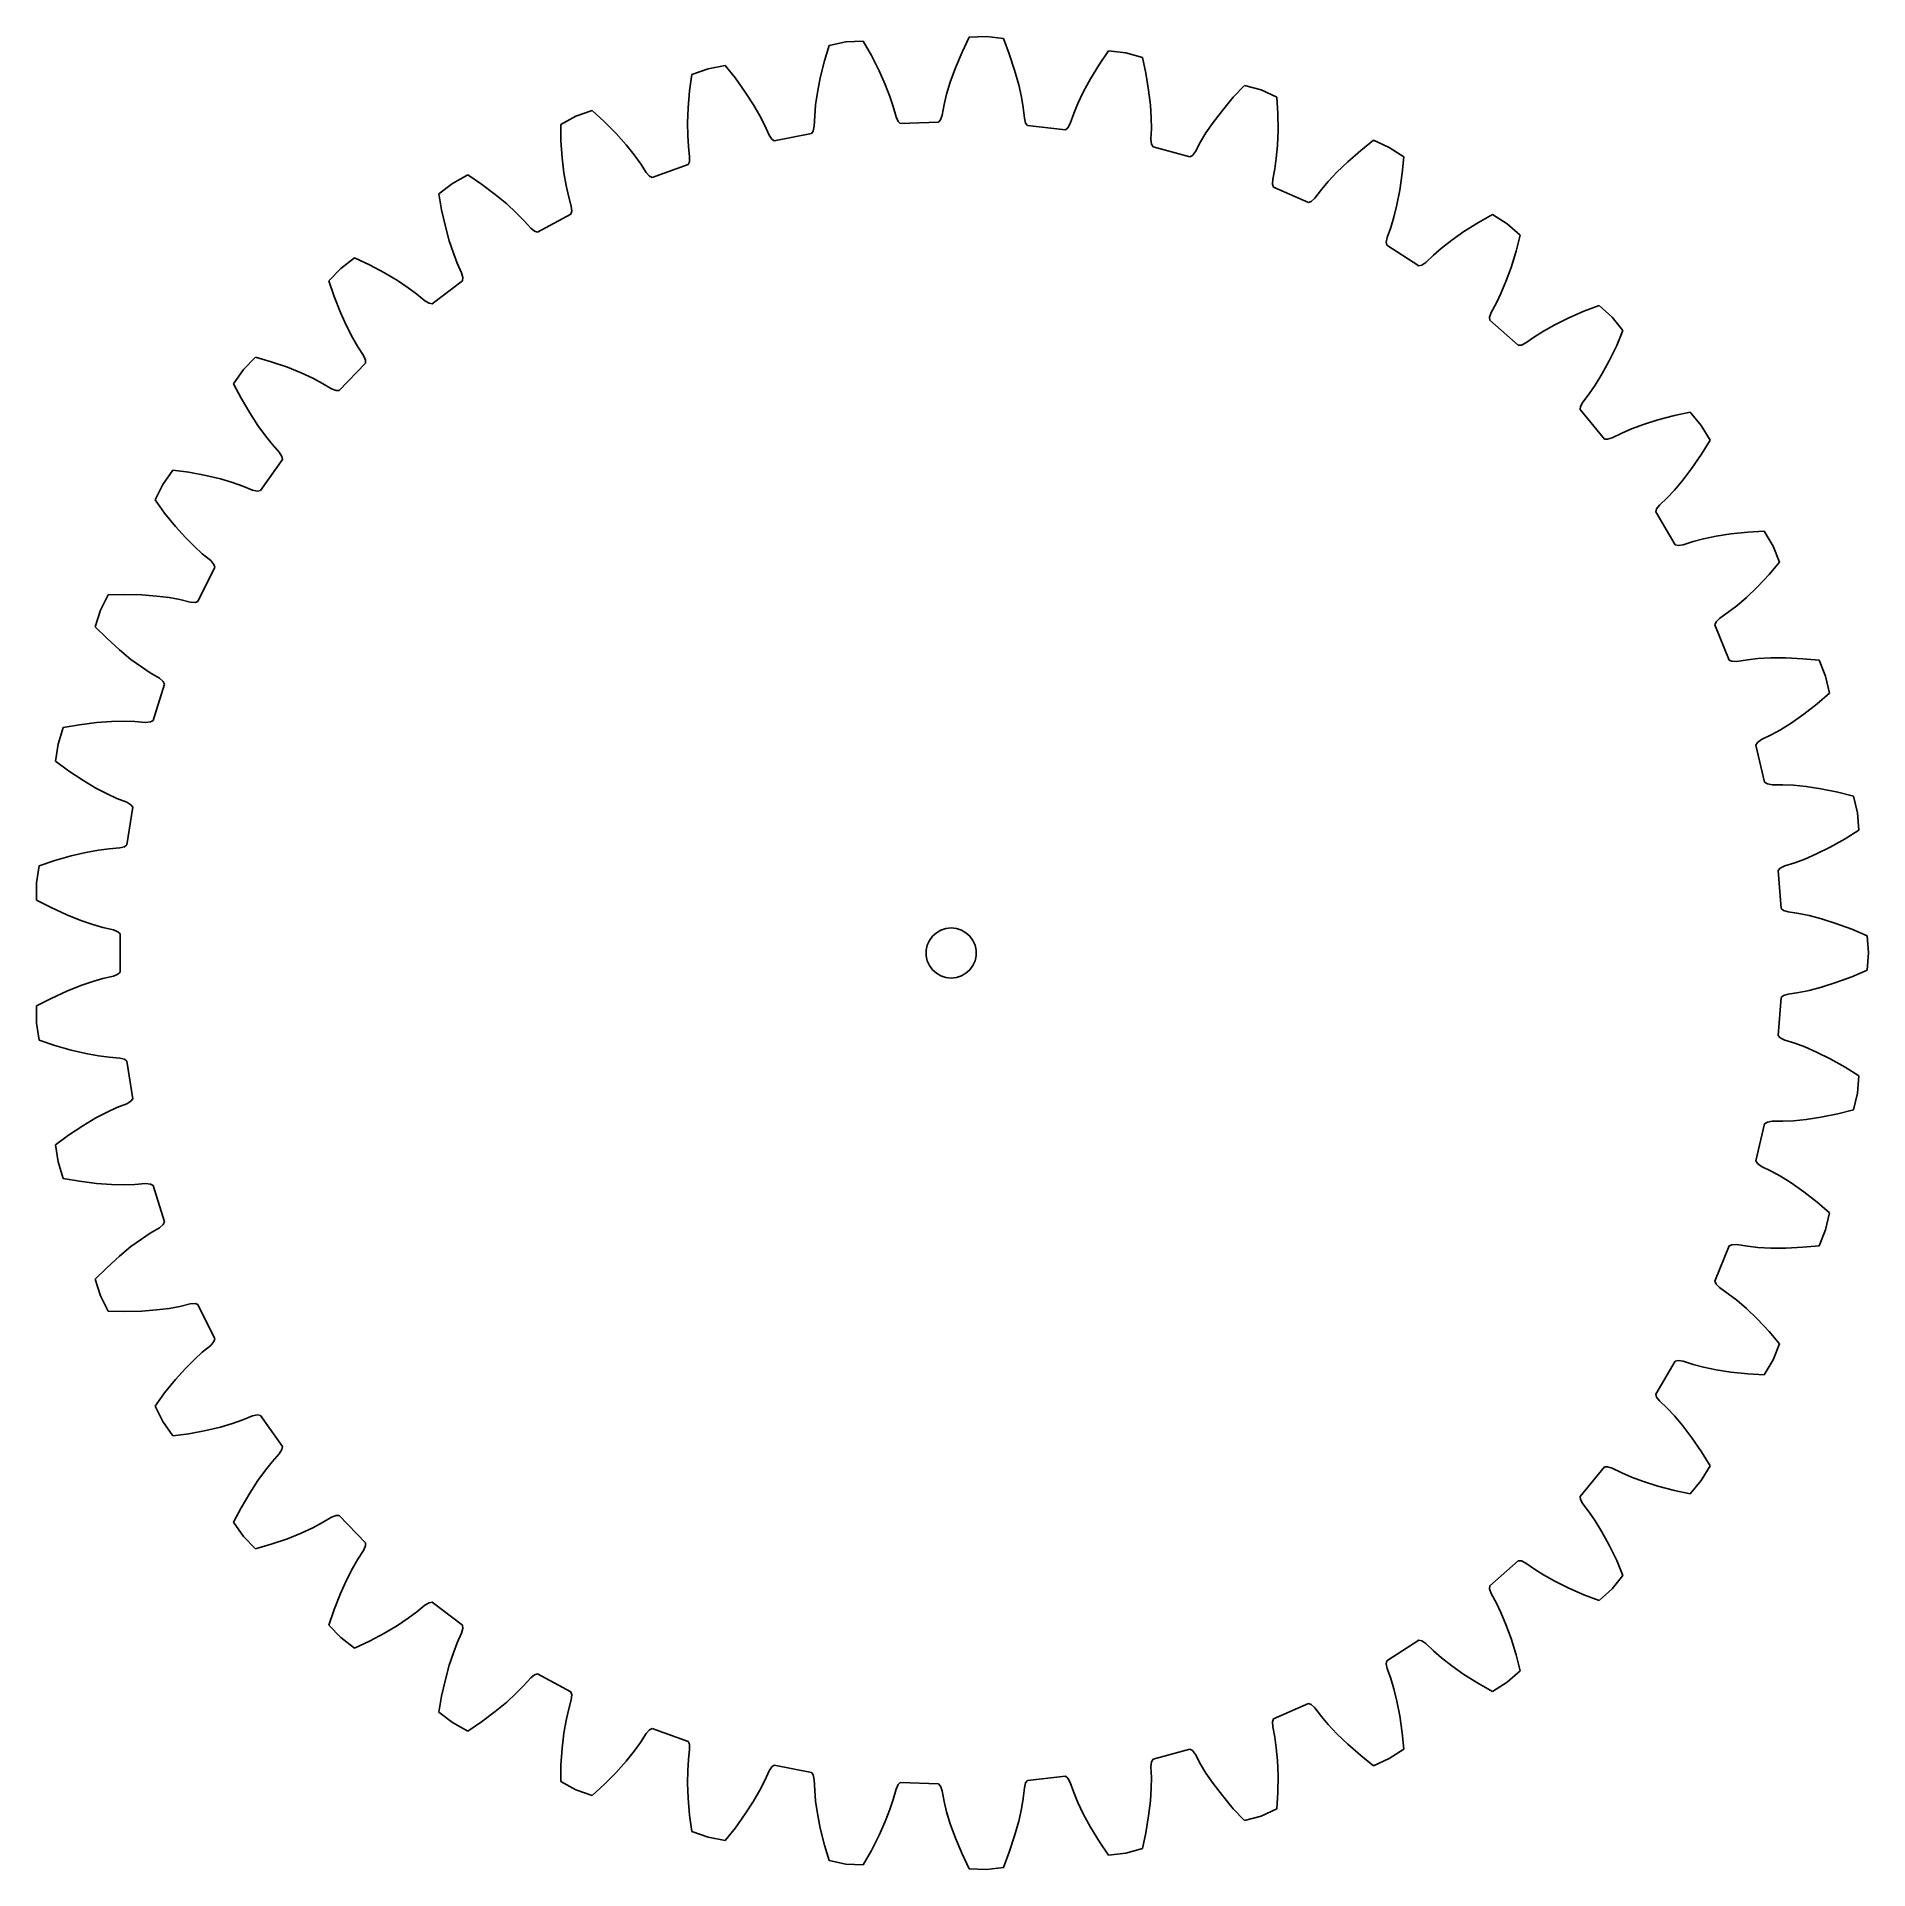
# Model space of a CAD drawing. Header units: metres. Extents: x -55 to 55, y -55 to 55.
import ezdxf

# ---------------------------------------------------------------- set-up
doc = ezdxf.new("R2010")
doc.units = ezdxf.units.M

msp = doc.modelspace()

# ---------------------------------------------------------------- linework, layer by layer
for p, q in [((-7.29, 54.19), (-7.57, 53.26)), ((-6.28, 54.39), (-7.29, 54.19)), ((-5.25, 54.43), (-6.28, 54.39)), ((-4.76, 53.58), (-5.25, 54.43)), ((0.65, 53.79), (0.25, 52.84)), ((1.07, 54.67), (0.65, 53.79)), ((2.1, 54.71), (1.07, 54.67)), ((3.12, 54.59), (2.1, 54.71)), ((3.47, 53.68), (3.12, 54.59)), ((3.79, 52.71), (3.47, 53.68)), ((9.4, 53.87), (8.85, 53.06)), ((10.42, 53.75), (9.4, 53.87)), ((11.42, 53.47), (10.42, 53.75)), ((-14.51, 52.79), (-15.48, 52.44)), ((-13.49, 52.99), (-14.51, 52.79)), ((-12.88, 52.23), (-13.49, 52.99)), ((-7.57, 53.26), (-7.82, 52.26)), ((-4.3, 52.67), (-4.76, 53.58)), ((-3.93, 51.85), (-4.3, 52.67)), ((0.25, 52.84), (-0.05, 52)), ((4.03, 51.84), (3.79, 52.71)), ((8.85, 53.06), (8.32, 52.19)), ((11.63, 52.52), (11.42, 53.47)), ((-15.61, 51.48), (-15.7, 50.46)), ((-15.48, 52.44), (-15.61, 51.48)), ((-12.29, 51.4), (-12.88, 52.23)), ((-7.82, 52.26), (-7.98, 51.38)), ((-3.66, 51.14), (-3.93, 51.85)), ((-0.05, 52), (-0.27, 51.27)), ((4.19, 51.1), (4.03, 51.84)), ((8.32, 52.19), (7.89, 51.4)), ((11.79, 51.51), (11.63, 52.52)), ((11.89, 50.62), (11.79, 51.51)), ((17.51, 51.8), (16.84, 51.09)), ((18.51, 51.53), (17.51, 51.8)), ((19.45, 51.1), (18.51, 51.53)), ((-15.7, 50.46), (-15.73, 49.56)), ((-11.8, 50.64), (-12.29, 51.4)), ((-11.42, 49.98), (-11.8, 50.64)), ((-8.09, 50.63), (-8.14, 49.99)), ((-7.98, 51.38), (-8.09, 50.63)), ((-3.46, 50.53), (-3.66, 51.14)), ((-3.29, 49.92), (-3.46, 50.53)), ((-0.42, 50.65), (-0.54, 50.02)), ((-0.27, 51.27), (-0.42, 50.65)), ((4.29, 50.47), (4.19, 51.1)), ((4.37, 49.84), (4.29, 50.47)), ((7.56, 50.71), (7.32, 50.12)), ((7.89, 51.4), (7.56, 50.71)), ((11.94, 49.86), (11.89, 50.62)), ((16.84, 51.09), (16.19, 50.3)), ((19.51, 50.13), (19.45, 51.1)), ((-22.4, 49.96), (-23.3, 49.47)), ((-23.3, 49.47), (-23.29, 48.49)), ((-21.42, 50.31), (-22.4, 49.96)), ((-20.71, 49.65), (-21.42, 50.31)), ((-19.99, 48.92), (-20.71, 49.65)), ((-15.73, 49.56), (-15.72, 48.8)), ((-11.13, 49.41), (-11.42, 49.98)), ((-10.87, 48.83), (-11.13, 49.41)), ((-8.17, 49.36), (-8.23, 49.07)), ((-8.14, 49.99), (-8.17, 49.36)), ((-3.17, 49.65), (-3.29, 49.92)), ((-3.04, 49.53), (-3.17, 49.65)), ((-0.76, 49.61), (-3.04, 49.53)), ((-0.64, 49.75), (-0.76, 49.61)), ((-0.54, 50.02), (-0.64, 49.75)), ((4.44, 49.55), (4.37, 49.84)), ((4.56, 49.41), (4.44, 49.55)), ((6.82, 49.15), (4.56, 49.41)), ((6.96, 49.26), (6.82, 49.15)), ((7.1, 49.52), (6.96, 49.26)), ((7.32, 50.12), (7.1, 49.52)), ((11.95, 49.22), (11.94, 49.86)), ((15.65, 49.59), (15.21, 48.96)), ((16.19, 50.3), (15.65, 49.59)), ((19.52, 49.11), (19.51, 50.13)), ((-23.29, 48.49), (-23.22, 47.47)), ((-19.4, 48.25), (-19.99, 48.92)), ((-18.92, 47.65), (-19.4, 48.25)), ((-15.72, 48.8), (-15.68, 48.16)), ((-15.68, 48.16), (-15.61, 47.53)), ((-10.71, 48.58), (-10.87, 48.83)), ((-10.56, 48.48), (-10.71, 48.58)), ((-8.33, 48.92), (-10.56, 48.48)), ((-8.23, 49.07), (-8.33, 48.92)), ((11.92, 48.59), (11.95, 49.22)), ((11.96, 48.29), (11.92, 48.59)), ((12.05, 48.13), (11.96, 48.29)), ((14.88, 48.42), (14.58, 47.85)), ((15.21, 48.96), (14.88, 48.42)), ((19.41, 47.45), (19.48, 48.21)), ((19.48, 48.21), (19.52, 49.11)), ((25.21, 48.52), (24.45, 47.92)), ((26.15, 48.1), (25.21, 48.52)), ((-23.22, 47.47), (-23.12, 46.58)), ((-18.55, 47.13), (-18.92, 47.65)), ((-18.2, 46.6), (-18.55, 47.13)), ((-15.7, 47.07), (-17.84, 46.3)), ((-15.62, 47.24), (-15.7, 47.07)), ((-15.61, 47.53), (-15.62, 47.24)), ((14.24, 47.53), (12.05, 48.13)), ((14.4, 47.62), (14.24, 47.53)), ((14.58, 47.85), (14.4, 47.62)), ((19.32, 46.82), (19.41, 47.45)), ((23.67, 47.24), (23.03, 46.62)), ((24.45, 47.92), (23.67, 47.24)), ((27.02, 47.54), (26.15, 48.1)), ((26.93, 46.56), (27.02, 47.54)), ((-28.85, 46.45), (-29.76, 45.95)), ((-28.04, 45.9), (-28.85, 46.45)), ((-23.12, 46.58), (-22.99, 45.83)), ((-18, 46.38), (-18.2, 46.6)), ((-17.84, 46.3), (-18, 46.38)), ((19.19, 45.9), (19.2, 46.2)), ((19.2, 46.2), (19.32, 46.82)), ((22.51, 46.06), (22.1, 45.58)), ((23.03, 46.62), (22.51, 46.06)), ((26.79, 45.55), (26.93, 46.56)), ((-29.76, 45.95), (-30.58, 45.33)), ((-30.58, 45.33), (-30.42, 44.37)), ((-27.22, 45.29), (-28.04, 45.9)), ((-26.53, 44.72), (-27.22, 45.29)), ((-22.99, 45.83), (-22.85, 45.21)), ((-22.85, 45.21), (-22.68, 44.59)), ((19.25, 45.73), (19.19, 45.9)), ((21.33, 44.8), (19.25, 45.73)), ((21.5, 44.87), (21.33, 44.8)), ((21.71, 45.07), (21.5, 44.87)), ((22.1, 45.58), (21.71, 45.07)), ((26.61, 44.67), (26.79, 45.55)), ((-30.42, 44.37), (-30.19, 43.37)), ((-25.97, 44.2), (-26.53, 44.72)), ((-25.52, 43.75), (-25.97, 44.2)), ((-22.7, 44.12), (-24.7, 43.04)), ((-22.65, 44.3), (-22.7, 44.12)), ((-22.68, 44.59), (-22.65, 44.3)), ((26.24, 43.32), (26.43, 43.93)), ((26.43, 43.93), (26.61, 44.67)), ((32.32, 44.1), (31.47, 43.62)), ((33.19, 43.54), (32.32, 44.1)), ((-30.19, 43.37), (-29.96, 42.51)), ((-25.1, 43.27), (-25.52, 43.75)), ((-24.87, 43.09), (-25.1, 43.27)), ((-24.7, 43.04), (-24.87, 43.09)), ((25.97, 42.44), (26.03, 42.72)), ((26.03, 42.72), (26.24, 43.32)), ((30.61, 43.08), (29.88, 42.56)), ((31.47, 43.62), (30.61, 43.08)), ((33.96, 42.85), (33.19, 43.54)), ((33.72, 41.91), (33.96, 42.85)), ((-29.96, 42.51), (-29.71, 41.78)), ((-29.71, 41.78), (-29.48, 41.19)), ((26.01, 42.26), (25.97, 42.44)), ((27.92, 41.02), (26.01, 42.26)), ((28.8, 41.67), (28.34, 41.23)), ((29.28, 42.09), (28.8, 41.67)), ((29.88, 42.56), (29.28, 42.09)), ((33.43, 40.93), (33.72, 41.91)), ((-36.43, 40.87), (-37.14, 40.13)), ((-35.61, 41.5), (-36.43, 40.87)), ((-34.72, 41.09), (-35.61, 41.5)), ((-33.82, 40.61), (-34.72, 41.09)), ((-33.05, 40.15), (-33.82, 40.61)), ((-29.48, 41.19), (-29.22, 40.61)), ((-29.22, 40.61), (-29.14, 40.32)), ((28.1, 41.06), (27.92, 41.02)), ((28.34, 41.23), (28.1, 41.06)), ((33.12, 40.09), (33.43, 40.93)), ((-37.14, 40.13), (-36.83, 39.2)), ((-32.41, 39.72), (-33.05, 40.15)), ((-31.9, 39.34), (-32.41, 39.72)), ((-29.17, 40.14), (-30.98, 38.76)), ((-29.14, 40.32), (-29.17, 40.14)), ((32.82, 39.38), (33.12, 40.09)), ((-36.83, 39.2), (-36.46, 38.25)), ((-31.41, 38.93), (-31.9, 39.34)), ((-31.16, 38.79), (-31.41, 38.93)), ((-30.98, 38.76), (-31.16, 38.79)), ((32.24, 38.25), (32.55, 38.81)), ((32.55, 38.81), (32.82, 39.38)), ((37.76, 38.31), (36.83, 37.9)), ((38.68, 38.65), (37.76, 38.31)), ((39.45, 37.96), (38.68, 38.65)), ((-36.46, 38.25), (-36.09, 37.44)), ((-36.09, 37.44), (-35.74, 36.75)), ((32.14, 37.97), (32.24, 38.25)), ((32.15, 37.79), (32.14, 37.97)), ((33.85, 36.28), (32.15, 37.79)), ((36.03, 37.5), (35.36, 37.12)), ((36.83, 37.9), (36.03, 37.5)), ((40.1, 37.17), (39.45, 37.96)), ((-35.74, 36.75), (-35.42, 36.2)), ((-35.42, 36.2), (-35.08, 35.67)), ((34.04, 36.29), (33.85, 36.28)), ((34.3, 36.42), (34.04, 36.29)), ((34.82, 36.78), (34.3, 36.42)), ((35.36, 37.12), (34.82, 36.78)), ((39.28, 35.35), (39.73, 36.27)), ((39.73, 36.27), (40.1, 37.17)), ((-41.52, 35.58), (-42.24, 34.83)), ((-40.59, 35.3), (-41.52, 35.58)), ((-39.62, 34.97), (-40.59, 35.3)), ((-34.95, 35.22), (-36.53, 33.58)), ((-35.08, 35.67), (-34.96, 35.4)), ((-34.96, 35.4), (-34.95, 35.22)), ((38.85, 34.56), (39.28, 35.35)), ((-42.24, 34.83), (-42.83, 33.99)), ((-42.83, 33.99), (-42.39, 33.12)), ((-38.79, 34.63), (-39.62, 34.97)), ((-38.1, 34.31), (-38.79, 34.63)), ((-37.53, 34.01), (-38.1, 34.31)), ((-36.99, 33.68), (-37.53, 34.01)), ((38.45, 33.91), (38.85, 34.56)), ((-42.39, 33.12), (-41.87, 32.24)), ((-36.71, 33.58), (-36.99, 33.68)), ((-36.53, 33.58), (-36.71, 33.58)), ((37.56, 32.62), (37.7, 32.88)), ((37.7, 32.88), (38.09, 33.39)), ((38.09, 33.39), (38.45, 33.91)), ((-41.87, 32.24), (-41.38, 31.49)), ((37.55, 32.44), (37.56, 32.62)), ((39, 30.68), (37.55, 32.44)), ((42.18, 31.83), (41.33, 31.56)), ((43.17, 32.09), (42.18, 31.83)), ((44.12, 32.29), (43.17, 32.09)), ((44.78, 31.5), (44.12, 32.29)), ((-41.38, 31.49), (-40.93, 30.87)), ((-40.93, 30.87), (-40.53, 30.37)), ((39.18, 30.67), (39, 30.68)), ((39.46, 30.75), (39.18, 30.67)), ((40.03, 31.04), (39.46, 30.75)), ((40.61, 31.29), (40.03, 31.04)), ((41.33, 31.56), (40.61, 31.29)), ((45.31, 30.61), (44.78, 31.5)), ((-40.53, 30.37), (-40.11, 29.9)), ((-40.11, 29.9), (-39.95, 29.65)), ((-39.95, 29.65), (-39.92, 29.47)), ((44.22, 28.94), (44.8, 29.78)), ((44.8, 29.78), (45.31, 30.61)), ((-46.47, 28.82), (-47.06, 27.98)), ((-45.5, 28.7), (-46.47, 28.82)), ((-44.49, 28.51), (-45.5, 28.7)), ((-43.62, 28.31), (-44.49, 28.51)), ((-39.92, 29.47), (-41.23, 27.61)), ((43.67, 28.23), (44.22, 28.94)), ((-47.06, 27.98), (-47.52, 27.05)), ((-42.89, 28.09), (-43.62, 28.31)), ((-42.29, 27.88), (-42.89, 28.09)), ((-41.7, 27.64), (-42.29, 27.88)), ((-41.41, 27.58), (-41.7, 27.64)), ((-41.23, 27.61), (-41.41, 27.58)), ((42.74, 27.18), (43.18, 27.64)), ((43.18, 27.64), (43.67, 28.23)), ((-47.52, 27.05), (-46.95, 26.26)), ((-46.95, 26.26), (-46.3, 25.47)), ((42.06, 26.33), (42.1, 26.51)), ((43.22, 24.37), (42.06, 26.33)), ((42.1, 26.51), (42.28, 26.74)), ((42.28, 26.74), (42.74, 27.18)), ((-46.3, 25.47), (-45.71, 24.8)), ((48.54, 25.18), (47.56, 25.13)), ((49.06, 24.29), (48.54, 25.18)), ((-45.71, 24.8), (-45.17, 24.26)), ((-45.17, 24.26), (-44.7, 23.83)), ((43.4, 24.33), (43.22, 24.37)), ((43.69, 24.37), (43.4, 24.33)), ((44.3, 24.56), (43.69, 24.37)), ((44.91, 24.73), (44.3, 24.56)), ((45.66, 24.88), (44.91, 24.73)), ((46.54, 25.02), (45.66, 24.88)), ((47.56, 25.13), (46.54, 25.02)), ((49.45, 23.34), (49.06, 24.29)), ((-43.95, 23.03), (-44.96, 20.99)), ((-44.7, 23.83), (-44.2, 23.43)), ((-44.2, 23.43), (-44.01, 23.2)), ((-44.01, 23.2), (-43.95, 23.03)), ((48.82, 22.59), (49.45, 23.34)), ((48.12, 21.85), (48.82, 22.59)), ((-50.32, 21.39), (-50.78, 20.47)), ((-49.35, 21.41), (-50.32, 21.39)), ((-48.32, 21.39), (-49.35, 21.41)), ((-47.43, 21.31), (-48.32, 21.39)), ((-46.67, 21.22), (-47.43, 21.31)), ((-46.05, 21.1), (-46.67, 21.22)), ((-45.43, 20.95), (-46.05, 21.1)), ((-45.13, 20.93), (-45.43, 20.95)), ((-44.96, 20.99), (-45.13, 20.93)), ((46.89, 20.73), (47.47, 21.23)), ((47.47, 21.23), (48.12, 21.85)), ((-50.78, 20.47), (-51.09, 19.48)), ((45.58, 19.6), (45.66, 19.77)), ((45.66, 19.77), (45.87, 19.97)), ((45.87, 19.97), (46.39, 20.34)), ((46.39, 20.34), (46.89, 20.73)), ((-51.09, 19.48), (-50.4, 18.79)), ((-50.4, 18.79), (-49.65, 18.1)), ((46.44, 17.49), (45.58, 19.6)), ((-49.65, 18.1), (-48.96, 17.53)), ((-48.96, 17.53), (-48.34, 17.08)), ((47.53, 17.51), (46.9, 17.41)), ((48.16, 17.58), (47.53, 17.51)), ((48.92, 17.62), (48.16, 17.58)), ((49.82, 17.62), (48.92, 17.62)), ((50.84, 17.57), (49.82, 17.62)), ((51.81, 17.48), (50.84, 17.57)), ((-48.34, 17.08), (-47.81, 16.73)), ((-47.81, 16.73), (-47.26, 16.4)), ((46.6, 17.42), (46.44, 17.49)), ((46.9, 17.41), (46.6, 17.42)), ((52.2, 16.52), (51.81, 17.48)), ((52.43, 15.51), (52.2, 16.52)), ((-46.95, 16.05), (-47.64, 13.88)), ((-47.26, 16.4), (-47.04, 16.21)), ((-47.04, 16.21), (-46.95, 16.05)), ((51.69, 14.88), (52.43, 15.51)), ((50.15, 13.73), (50.89, 14.25)), ((50.89, 14.25), (51.69, 14.88)), ((-53, 13.46), (-53.31, 12.47)), ((-52.04, 13.63), (-53, 13.46)), ((-51.02, 13.76), (-52.04, 13.63)), ((-50.13, 13.82), (-51.02, 13.76)), ((-49.36, 13.84), (-50.13, 13.82)), ((-48.73, 13.82), (-49.36, 13.84)), ((-48.09, 13.77), (-48.73, 13.82)), ((-47.8, 13.8), (-48.09, 13.77)), ((-47.64, 13.88), (-47.8, 13.8)), ((48.95, 13.02), (49.51, 13.33)), ((49.51, 13.33), (50.15, 13.73)), ((-53.31, 12.47), (-53.47, 11.45)), ((48.04, 12.41), (48.14, 12.57)), ((48.56, 10.19), (48.04, 12.41)), ((48.14, 12.57), (48.38, 12.74)), ((48.38, 12.74), (48.95, 13.02)), ((-53.47, 11.45), (-52.68, 10.87)), ((-52.68, 10.87), (-51.83, 10.31)), ((-51.83, 10.31), (-51.06, 9.85)), ((-51.06, 9.85), (-50.38, 9.5)), ((48.72, 10.1), (48.56, 10.19)), ((49.01, 10.05), (48.72, 10.1)), ((49.64, 10.05), (49.01, 10.05)), ((50.28, 10.02), (49.64, 10.05)), ((51.04, 9.95), (50.28, 10.02)), ((51.92, 9.81), (51.04, 9.95)), ((-50.38, 9.5), (-49.8, 9.23)), ((-49.8, 9.23), (-49.21, 9)), ((-49.21, 9), (-48.96, 8.84)), ((-48.96, 8.84), (-48.85, 8.7)), ((52.93, 9.61), (51.92, 9.81)), ((53.87, 9.36), (52.93, 9.61)), ((54.11, 8.36), (53.87, 9.36)), ((-48.85, 8.7), (-49.2, 6.45)), ((54.19, 7.33), (54.11, 8.36)), ((52.47, 6.31), (53.36, 6.81)), ((53.36, 6.81), (54.19, 7.33)), ((-53.51, 5.53), (-54.43, 5.21)), ((-52.52, 5.81), (-53.51, 5.53)), ((-51.65, 6.01), (-52.52, 5.81)), ((-50.9, 6.14), (-51.65, 6.01)), ((-50.27, 6.22), (-50.9, 6.14)), ((-49.63, 6.27), (-50.27, 6.22)), ((-49.35, 6.34), (-49.63, 6.27)), ((-49.2, 6.45), (-49.35, 6.34)), ((50.36, 5.39), (50.96, 5.61)), ((50.96, 5.61), (51.66, 5.92)), ((51.66, 5.92), (52.47, 6.31)), ((-54.43, 5.21), (-54.59, 4.19)), ((49.37, 4.93), (49.49, 5.07)), ((49.55, 2.66), (49.37, 4.93)), ((49.49, 5.07), (49.76, 5.2)), ((49.76, 5.2), (50.36, 5.39)), ((-54.59, 4.19), (-54.59, 3.16)), ((-54.59, 3.16), (-53.72, 2.71)), ((-53.72, 2.71), (-52.79, 2.28)), ((-52.79, 2.28), (-51.96, 1.95)), ((49.69, 2.54), (49.55, 2.66)), ((49.97, 2.45), (49.69, 2.54)), ((50.6, 2.36), (49.97, 2.45)), ((51.22, 2.23), (50.6, 2.36)), ((51.96, 2.04), (51.22, 2.23)), ((-51.96, 1.95), (-51.24, 1.7)), ((-51.24, 1.7), (-50.63, 1.52)), ((-50.63, 1.52), (-50.01, 1.38)), ((-50.01, 1.38), (-49.74, 1.27)), ((-49.74, 1.27), (-49.61, 1.14)), ((-49.61, 1.14), (-49.61, -1.14)), ((-1.11, 1), (-0.88, 1.21)), ((-0.88, 1.21), (-0.61, 1.37)), ((-0.61, 1.37), (-0.31, 1.47)), ((-0.31, 1.47), (0, 1.5)), ((0, 1.5), (0.31, 1.47)), ((0.31, 1.47), (0.61, 1.37)), ((0.61, 1.37), (0.88, 1.21)), ((0.88, 1.21), (1.11, 1)), ((52.81, 1.77), (51.96, 2.04)), ((53.77, 1.42), (52.81, 1.77)), ((54.67, 1.03), (53.77, 1.42)), ((-1.49, 0.16), (-1.43, 0.46)), ((-1.49, -0.16), (-1.49, 0.16)), ((-1.43, 0.46), (-1.3, 0.75)), ((-1.3, 0.75), (-1.11, 1)), ((1.11, 1), (1.3, 0.75)), ((1.3, 0.75), (1.43, 0.46)), ((1.43, 0.46), (1.49, 0.16)), ((1.49, 0.16), (1.49, -0.16)), ((54.75, 0), (54.67, 1.03)), ((54.67, -1.03), (54.75, 0)), ((-1.43, -0.46), (-1.49, -0.16)), ((-1.3, -0.75), (-1.43, -0.46)), ((-1.11, -1), (-1.3, -0.75)), ((-0.88, -1.21), (-1.11, -1)), ((1.11, -1), (0.88, -1.21)), ((1.3, -0.75), (1.11, -1)), ((1.43, -0.46), (1.3, -0.75)), ((1.49, -0.16), (1.43, -0.46)), ((53.77, -1.42), (54.67, -1.03)), ((-51.96, -1.95), (-52.79, -2.28)), ((-51.24, -1.7), (-51.96, -1.95)), ((-50.63, -1.52), (-51.24, -1.7)), ((-50.01, -1.38), (-50.63, -1.52)), ((-49.74, -1.27), (-50.01, -1.38)), ((-49.61, -1.14), (-49.74, -1.27)), ((-0.61, -1.37), (-0.88, -1.21)), ((-0.31, -1.47), (-0.61, -1.37)), ((0, -1.5), (-0.31, -1.47)), ((0.31, -1.47), (0, -1.5)), ((0.61, -1.37), (0.31, -1.47)), ((0.88, -1.21), (0.61, -1.37)), ((51.22, -2.23), (51.96, -2.04)), ((51.96, -2.04), (52.81, -1.77)), ((52.81, -1.77), (53.77, -1.42)), ((-53.72, -2.71), (-54.59, -3.16)), ((-54.59, -3.16), (-54.59, -4.19)), ((-52.79, -2.28), (-53.72, -2.71)), ((49.37, -4.93), (49.55, -2.66)), ((49.55, -2.66), (49.69, -2.54)), ((49.69, -2.54), (49.97, -2.45)), ((49.97, -2.45), (50.6, -2.36)), ((50.6, -2.36), (51.22, -2.23)), ((-54.59, -4.19), (-54.43, -5.21)), ((-54.43, -5.21), (-53.51, -5.53)), ((49.49, -5.07), (49.37, -4.93)), ((49.76, -5.2), (49.49, -5.07)), ((50.36, -5.39), (49.76, -5.2)), ((50.96, -5.61), (50.36, -5.39)), ((-53.51, -5.53), (-52.52, -5.81)), ((-52.52, -5.81), (-51.65, -6.01)), ((-51.65, -6.01), (-50.9, -6.14)), ((-50.9, -6.14), (-50.27, -6.22)), ((-50.27, -6.22), (-49.63, -6.27)), ((-49.63, -6.27), (-49.35, -6.34)), ((-49.35, -6.34), (-49.2, -6.45)), ((-49.2, -6.45), (-48.85, -8.7)), ((51.66, -5.92), (50.96, -5.61)), ((52.47, -6.31), (51.66, -5.92)), ((53.36, -6.81), (52.47, -6.31)), ((54.19, -7.33), (53.36, -6.81)), ((54.11, -8.36), (54.19, -7.33)), ((-48.85, -8.7), (-48.96, -8.84)), ((53.87, -9.36), (54.11, -8.36)), ((-50.38, -9.5), (-51.06, -9.85)), ((-49.8, -9.23), (-50.38, -9.5)), ((-49.21, -9), (-49.8, -9.23)), ((-48.96, -8.84), (-49.21, -9)), ((51.04, -9.95), (51.92, -9.81)), ((51.92, -9.81), (52.93, -9.61)), ((52.93, -9.61), (53.87, -9.36)), ((-52.68, -10.87), (-53.47, -11.45)), ((-51.83, -10.31), (-52.68, -10.87)), ((-51.06, -9.85), (-51.83, -10.31)), ((48.04, -12.41), (48.56, -10.19)), ((48.56, -10.19), (48.72, -10.1)), ((48.72, -10.1), (49.01, -10.05)), ((49.01, -10.05), (49.64, -10.05)), ((49.64, -10.05), (50.28, -10.02)), ((50.28, -10.02), (51.04, -9.95)), ((-53.47, -11.45), (-53.31, -12.47)), ((-53.31, -12.47), (-53, -13.46)), ((48.14, -12.57), (48.04, -12.41)), ((48.38, -12.74), (48.14, -12.57)), ((48.95, -13.02), (48.38, -12.74)), ((49.51, -13.33), (48.95, -13.02)), ((-53, -13.46), (-52.04, -13.63)), ((-52.04, -13.63), (-51.02, -13.76)), ((-51.02, -13.76), (-50.13, -13.82)), ((-50.13, -13.82), (-49.36, -13.84)), ((-49.36, -13.84), (-48.73, -13.82)), ((-48.73, -13.82), (-48.09, -13.77)), ((-48.09, -13.77), (-47.8, -13.8)), ((-47.8, -13.8), (-47.64, -13.88)), ((-47.64, -13.88), (-46.95, -16.05)), ((50.15, -13.73), (49.51, -13.33)), ((50.89, -14.25), (50.15, -13.73)), ((51.69, -14.88), (50.89, -14.25)), ((52.43, -15.51), (51.69, -14.88)), ((-47.26, -16.4), (-47.81, -16.73)), ((-47.04, -16.21), (-47.26, -16.4)), ((-46.95, -16.05), (-47.04, -16.21)), ((52.2, -16.52), (52.43, -15.51)), ((-48.34, -17.08), (-48.96, -17.53)), ((-47.81, -16.73), (-48.34, -17.08)), ((45.58, -19.6), (46.44, -17.49)), ((46.44, -17.49), (46.6, -17.42)), ((46.6, -17.42), (46.9, -17.41)), ((46.9, -17.41), (47.53, -17.51)), ((50.84, -17.57), (51.81, -17.48)), ((51.81, -17.48), (52.2, -16.52)), ((-49.65, -18.1), (-50.4, -18.79)), ((-48.96, -17.53), (-49.65, -18.1)), ((47.53, -17.51), (48.16, -17.58)), ((48.16, -17.58), (48.92, -17.62)), ((48.92, -17.62), (49.82, -17.62)), ((49.82, -17.62), (50.84, -17.57)), ((-50.4, -18.79), (-51.09, -19.48)), ((-51.09, -19.48), (-50.78, -20.47)), ((45.66, -19.77), (45.58, -19.6)), ((-50.78, -20.47), (-50.32, -21.39)), ((45.87, -19.97), (45.66, -19.77)), ((46.39, -20.34), (45.87, -19.97)), ((46.89, -20.73), (46.39, -20.34)), ((47.47, -21.23), (46.89, -20.73)), ((-50.32, -21.39), (-49.35, -21.41)), ((-49.35, -21.41), (-48.32, -21.39)), ((-48.32, -21.39), (-47.43, -21.31)), ((-47.43, -21.31), (-46.67, -21.22)), ((-46.67, -21.22), (-46.05, -21.1)), ((-46.05, -21.1), (-45.43, -20.95)), ((-45.43, -20.95), (-45.13, -20.93)), ((-45.13, -20.93), (-44.96, -20.99)), ((-44.96, -20.99), (-43.95, -23.03)), ((48.12, -21.85), (47.47, -21.23)), ((48.82, -22.59), (48.12, -21.85)), ((49.45, -23.34), (48.82, -22.59)), ((-44.7, -23.83), (-45.17, -24.26)), ((-44.2, -23.43), (-44.7, -23.83)), ((-44.01, -23.2), (-44.2, -23.43)), ((-43.95, -23.03), (-44.01, -23.2)), ((49.06, -24.29), (49.45, -23.34)), ((-45.71, -24.8), (-46.3, -25.47)), ((-45.17, -24.26), (-45.71, -24.8)), ((42.06, -26.33), (43.22, -24.37)), ((43.22, -24.37), (43.4, -24.33)), ((43.4, -24.33), (43.69, -24.37)), ((43.69, -24.37), (44.3, -24.56)), ((44.3, -24.56), (44.91, -24.73)), ((44.91, -24.73), (45.66, -24.88)), ((45.66, -24.88), (46.54, -25.02)), ((46.54, -25.02), (47.56, -25.13)), ((47.56, -25.13), (48.54, -25.18)), ((48.54, -25.18), (49.06, -24.29)), ((-46.3, -25.47), (-46.95, -26.26)), ((-46.95, -26.26), (-47.52, -27.05)), ((-47.52, -27.05), (-47.06, -27.98)), ((42.1, -26.51), (42.06, -26.33)), ((42.28, -26.74), (42.1, -26.51)), ((42.74, -27.18), (42.28, -26.74)), ((43.18, -27.64), (42.74, -27.18)), ((-47.06, -27.98), (-46.47, -28.82)), ((-44.49, -28.51), (-43.62, -28.31)), ((-43.62, -28.31), (-42.89, -28.09)), ((-42.89, -28.09), (-42.29, -27.88)), ((-42.29, -27.88), (-41.7, -27.64)), ((-41.7, -27.64), (-41.41, -27.58)), ((-41.41, -27.58), (-41.23, -27.61)), ((-41.23, -27.61), (-39.92, -29.47)), ((43.67, -28.23), (43.18, -27.64)), ((44.22, -28.94), (43.67, -28.23)), ((-46.47, -28.82), (-45.5, -28.7)), ((-45.5, -28.7), (-44.49, -28.51)), ((-39.92, -29.47), (-39.95, -29.65)), ((44.8, -29.78), (44.22, -28.94)), ((-40.53, -30.37), (-40.93, -30.87)), ((-40.11, -29.9), (-40.53, -30.37)), ((-39.95, -29.65), (-40.11, -29.9)), ((44.78, -31.5), (45.31, -30.61)), ((45.31, -30.61), (44.8, -29.78)), ((-41.38, -31.49), (-41.87, -32.24)), ((-40.93, -30.87), (-41.38, -31.49)), ((37.55, -32.44), (39, -30.68)), ((39, -30.68), (39.18, -30.67)), ((39.18, -30.67), (39.46, -30.75)), ((39.46, -30.75), (40.03, -31.04)), ((40.03, -31.04), (40.61, -31.29)), ((40.61, -31.29), (41.33, -31.56)), ((41.33, -31.56), (42.18, -31.83)), ((44.12, -32.29), (44.78, -31.5)), ((-41.87, -32.24), (-42.39, -33.12)), ((37.56, -32.62), (37.55, -32.44)), ((37.7, -32.88), (37.56, -32.62)), ((42.18, -31.83), (43.17, -32.09)), ((43.17, -32.09), (44.12, -32.29)), ((-42.39, -33.12), (-42.83, -33.99)), ((-37.53, -34.01), (-36.99, -33.68)), ((-36.99, -33.68), (-36.71, -33.58)), ((-36.71, -33.58), (-36.53, -33.58)), ((-36.53, -33.58), (-34.95, -35.22)), ((38.09, -33.39), (37.7, -32.88)), ((38.45, -33.91), (38.09, -33.39)), ((38.85, -34.56), (38.45, -33.91)), ((-42.83, -33.99), (-42.24, -34.83)), ((-42.24, -34.83), (-41.52, -35.58)), ((-40.59, -35.3), (-39.62, -34.97)), ((-39.62, -34.97), (-38.79, -34.63)), ((-38.79, -34.63), (-38.1, -34.31)), ((-38.1, -34.31), (-37.53, -34.01)), ((39.28, -35.35), (38.85, -34.56)), ((-41.52, -35.58), (-40.59, -35.3)), ((-35.08, -35.67), (-35.42, -36.2)), ((-34.96, -35.4), (-35.08, -35.67)), ((-34.95, -35.22), (-34.96, -35.4)), ((39.73, -36.27), (39.28, -35.35)), ((-35.74, -36.75), (-36.09, -37.44)), ((-35.42, -36.2), (-35.74, -36.75)), ((32.15, -37.79), (33.85, -36.28)), ((33.85, -36.28), (34.04, -36.29)), ((34.04, -36.29), (34.3, -36.42)), ((34.3, -36.42), (34.82, -36.78)), ((34.82, -36.78), (35.36, -37.12)), ((35.36, -37.12), (36.03, -37.5)), ((39.45, -37.96), (40.1, -37.17)), ((40.1, -37.17), (39.73, -36.27)), ((-36.46, -38.25), (-36.83, -39.2)), ((-36.09, -37.44), (-36.46, -38.25)), ((32.14, -37.97), (32.15, -37.79)), ((32.24, -38.25), (32.14, -37.97)), ((32.55, -38.81), (32.24, -38.25)), ((36.03, -37.5), (36.83, -37.9)), ((36.83, -37.9), (37.76, -38.31)), ((38.68, -38.65), (39.45, -37.96)), ((-36.83, -39.2), (-37.14, -40.13)), ((-32.41, -39.72), (-31.9, -39.34)), ((-31.9, -39.34), (-31.41, -38.93)), ((-31.41, -38.93), (-31.16, -38.79)), ((-31.16, -38.79), (-30.98, -38.76)), ((-30.98, -38.76), (-29.17, -40.14)), ((32.82, -39.38), (32.55, -38.81)), ((33.12, -40.09), (32.82, -39.38)), ((37.76, -38.31), (38.68, -38.65)), ((-37.14, -40.13), (-36.43, -40.87)), ((-33.82, -40.61), (-33.05, -40.15)), ((-33.05, -40.15), (-32.41, -39.72)), ((-29.14, -40.32), (-29.22, -40.61)), ((-29.17, -40.14), (-29.14, -40.32)), ((33.43, -40.93), (33.12, -40.09)), ((-36.43, -40.87), (-35.61, -41.5)), ((-35.61, -41.5), (-34.72, -41.09)), ((-34.72, -41.09), (-33.82, -40.61)), ((-29.48, -41.19), (-29.71, -41.78)), ((-29.22, -40.61), (-29.48, -41.19)), ((26.01, -42.26), (27.92, -41.02)), ((27.92, -41.02), (28.1, -41.06)), ((28.1, -41.06), (28.34, -41.23)), ((28.34, -41.23), (28.8, -41.67)), ((33.72, -41.91), (33.43, -40.93)), ((-29.96, -42.51), (-30.19, -43.37)), ((-29.71, -41.78), (-29.96, -42.51)), ((25.97, -42.44), (26.01, -42.26)), ((26.03, -42.72), (25.97, -42.44)), ((28.8, -41.67), (29.28, -42.09)), ((29.28, -42.09), (29.88, -42.56)), ((29.88, -42.56), (30.61, -43.08)), ((33.96, -42.85), (33.72, -41.91)), ((-30.19, -43.37), (-30.42, -44.37)), ((-25.97, -44.2), (-25.52, -43.75)), ((-25.52, -43.75), (-25.1, -43.27)), ((-25.1, -43.27), (-24.87, -43.09)), ((-24.87, -43.09), (-24.7, -43.04)), ((-24.7, -43.04), (-22.7, -44.12)), ((26.24, -43.32), (26.03, -42.72)), ((26.43, -43.93), (26.24, -43.32)), ((30.61, -43.08), (31.47, -43.62)), ((31.47, -43.62), (32.32, -44.1)), ((32.32, -44.1), (33.19, -43.54)), ((33.19, -43.54), (33.96, -42.85)), ((-30.42, -44.37), (-30.58, -45.33)), ((-27.22, -45.29), (-26.53, -44.72)), ((-26.53, -44.72), (-25.97, -44.2)), ((-22.68, -44.59), (-22.85, -45.21)), ((-22.7, -44.12), (-22.65, -44.3)), ((-22.65, -44.3), (-22.68, -44.59)), ((19.25, -45.73), (21.33, -44.8)), ((21.33, -44.8), (21.5, -44.87)), ((26.61, -44.67), (26.43, -43.93)), ((26.79, -45.55), (26.61, -44.67)), ((-30.58, -45.33), (-29.76, -45.95)), ((-29.76, -45.95), (-28.85, -46.45)), ((-28.85, -46.45), (-28.04, -45.9)), ((-28.04, -45.9), (-27.22, -45.29)), ((-22.99, -45.83), (-23.12, -46.58)), ((-22.85, -45.21), (-22.99, -45.83)), ((19.19, -45.9), (19.25, -45.73)), ((19.2, -46.2), (19.19, -45.9)), ((21.5, -44.87), (21.71, -45.07)), ((21.71, -45.07), (22.1, -45.58)), ((22.1, -45.58), (22.51, -46.06)), ((26.93, -46.56), (26.79, -45.55)), ((-23.12, -46.58), (-23.22, -47.47)), ((-18.55, -47.13), (-18.2, -46.6)), ((-18.2, -46.6), (-18, -46.38)), ((-18, -46.38), (-17.84, -46.3)), ((-17.84, -46.3), (-15.7, -47.07)), ((19.32, -46.82), (19.2, -46.2)), ((19.41, -47.45), (19.32, -46.82)), ((22.51, -46.06), (23.03, -46.62)), ((23.03, -46.62), (23.67, -47.24)), ((27.02, -47.54), (26.93, -46.56)), ((-23.22, -47.47), (-23.29, -48.49)), ((-19.4, -48.25), (-18.92, -47.65)), ((-18.92, -47.65), (-18.55, -47.13)), ((-15.7, -47.07), (-15.62, -47.24)), ((-15.61, -47.53), (-15.68, -48.16)), ((-15.62, -47.24), (-15.61, -47.53)), ((11.96, -48.29), (12.05, -48.13)), ((12.05, -48.13), (14.24, -47.53)), ((14.24, -47.53), (14.4, -47.62)), ((14.4, -47.62), (14.58, -47.85)), ((14.58, -47.85), (14.88, -48.42)), ((19.48, -48.21), (19.41, -47.45)), ((23.67, -47.24), (24.45, -47.92)), ((24.45, -47.92), (25.21, -48.52)), ((25.21, -48.52), (26.15, -48.1)), ((26.15, -48.1), (27.02, -47.54)), ((-23.29, -48.49), (-23.3, -49.47)), ((-20.71, -49.65), (-19.99, -48.92)), ((-19.99, -48.92), (-19.4, -48.25)), ((-15.72, -48.8), (-15.73, -49.56)), ((-15.68, -48.16), (-15.72, -48.8)), ((-11.13, -49.41), (-10.87, -48.83)), ((-10.87, -48.83), (-10.71, -48.58)), ((-10.71, -48.58), (-10.56, -48.48)), ((-10.56, -48.48), (-8.33, -48.92)), ((-8.33, -48.92), (-8.23, -49.07)), ((-8.23, -49.07), (-8.17, -49.36)), ((4.56, -49.41), (6.82, -49.15)), ((6.82, -49.15), (6.96, -49.26)), ((11.92, -48.59), (11.96, -48.29)), ((11.95, -49.22), (11.92, -48.59)), ((11.94, -49.86), (11.95, -49.22)), ((14.88, -48.42), (15.21, -48.96)), ((15.21, -48.96), (15.65, -49.59)), ((19.52, -49.11), (19.48, -48.21)), ((19.51, -50.13), (19.52, -49.11)), ((-23.3, -49.47), (-22.4, -49.96)), ((-22.4, -49.96), (-21.42, -50.31)), ((-21.42, -50.31), (-20.71, -49.65)), ((-15.73, -49.56), (-15.7, -50.46)), ((-11.8, -50.64), (-11.42, -49.98)), ((-11.42, -49.98), (-11.13, -49.41)), ((-8.17, -49.36), (-8.14, -49.99)), ((-8.14, -49.99), (-8.09, -50.63)), ((-3.46, -50.53), (-3.29, -49.92)), ((-3.29, -49.92), (-3.17, -49.65)), ((-3.17, -49.65), (-3.04, -49.53)), ((-3.04, -49.53), (-0.76, -49.61)), ((-0.76, -49.61), (-0.64, -49.75)), ((-0.64, -49.75), (-0.54, -50.02)), ((-0.54, -50.02), (-0.42, -50.65)), ((4.29, -50.47), (4.37, -49.84)), ((4.37, -49.84), (4.44, -49.55)), ((4.44, -49.55), (4.56, -49.41)), ((6.96, -49.26), (7.1, -49.52)), ((7.1, -49.52), (7.32, -50.12)), ((7.32, -50.12), (7.56, -50.71)), ((11.89, -50.62), (11.94, -49.86)), ((15.65, -49.59), (16.19, -50.3)), ((16.19, -50.3), (16.84, -51.09)), ((19.45, -51.1), (19.51, -50.13)), ((-15.7, -50.46), (-15.61, -51.48)), ((-12.88, -52.23), (-12.29, -51.4)), ((-12.29, -51.4), (-11.8, -50.64)), ((-8.09, -50.63), (-7.98, -51.38)), ((-7.98, -51.38), (-7.82, -52.26)), ((-3.93, -51.85), (-3.66, -51.14)), ((-3.66, -51.14), (-3.46, -50.53)), ((-0.42, -50.65), (-0.27, -51.27)), ((-0.27, -51.27), (-0.05, -52)), ((4.03, -51.84), (4.19, -51.1)), ((4.19, -51.1), (4.29, -50.47)), ((7.56, -50.71), (7.89, -51.4)), ((7.89, -51.4), (8.32, -52.19)), ((11.79, -51.51), (11.89, -50.62)), ((16.84, -51.09), (17.51, -51.8)), ((18.51, -51.53), (19.45, -51.1)), ((-15.61, -51.48), (-15.48, -52.44)), ((-15.48, -52.44), (-14.51, -52.79)), ((-13.49, -52.99), (-12.88, -52.23)), ((-7.82, -52.26), (-7.57, -53.26)), ((-4.3, -52.67), (-3.93, -51.85)), ((-0.05, -52), (0.25, -52.84)), ((3.79, -52.71), (4.03, -51.84)), ((8.32, -52.19), (8.85, -53.06)), ((11.42, -53.47), (11.63, -52.52)), ((11.63, -52.52), (11.79, -51.51)), ((17.51, -51.8), (18.51, -51.53)), ((-14.51, -52.79), (-13.49, -52.99)), ((-7.57, -53.26), (-7.29, -54.19)), ((-5.25, -54.43), (-4.76, -53.58)), ((-4.76, -53.58), (-4.3, -52.67)), ((0.25, -52.84), (0.65, -53.79)), ((3.47, -53.68), (3.79, -52.71)), ((8.85, -53.06), (9.4, -53.87)), ((10.42, -53.75), (11.42, -53.47)), ((-7.29, -54.19), (-6.28, -54.39)), ((-6.28, -54.39), (-5.25, -54.43)), ((0.65, -53.79), (1.07, -54.67)), ((1.07, -54.67), (2.1, -54.71)), ((2.1, -54.71), (3.12, -54.59)), ((3.12, -54.59), (3.47, -53.68)), ((9.4, -53.87), (10.42, -53.75))]:
    msp.add_line(p, q)

doc.saveas('drawing.dxf')
